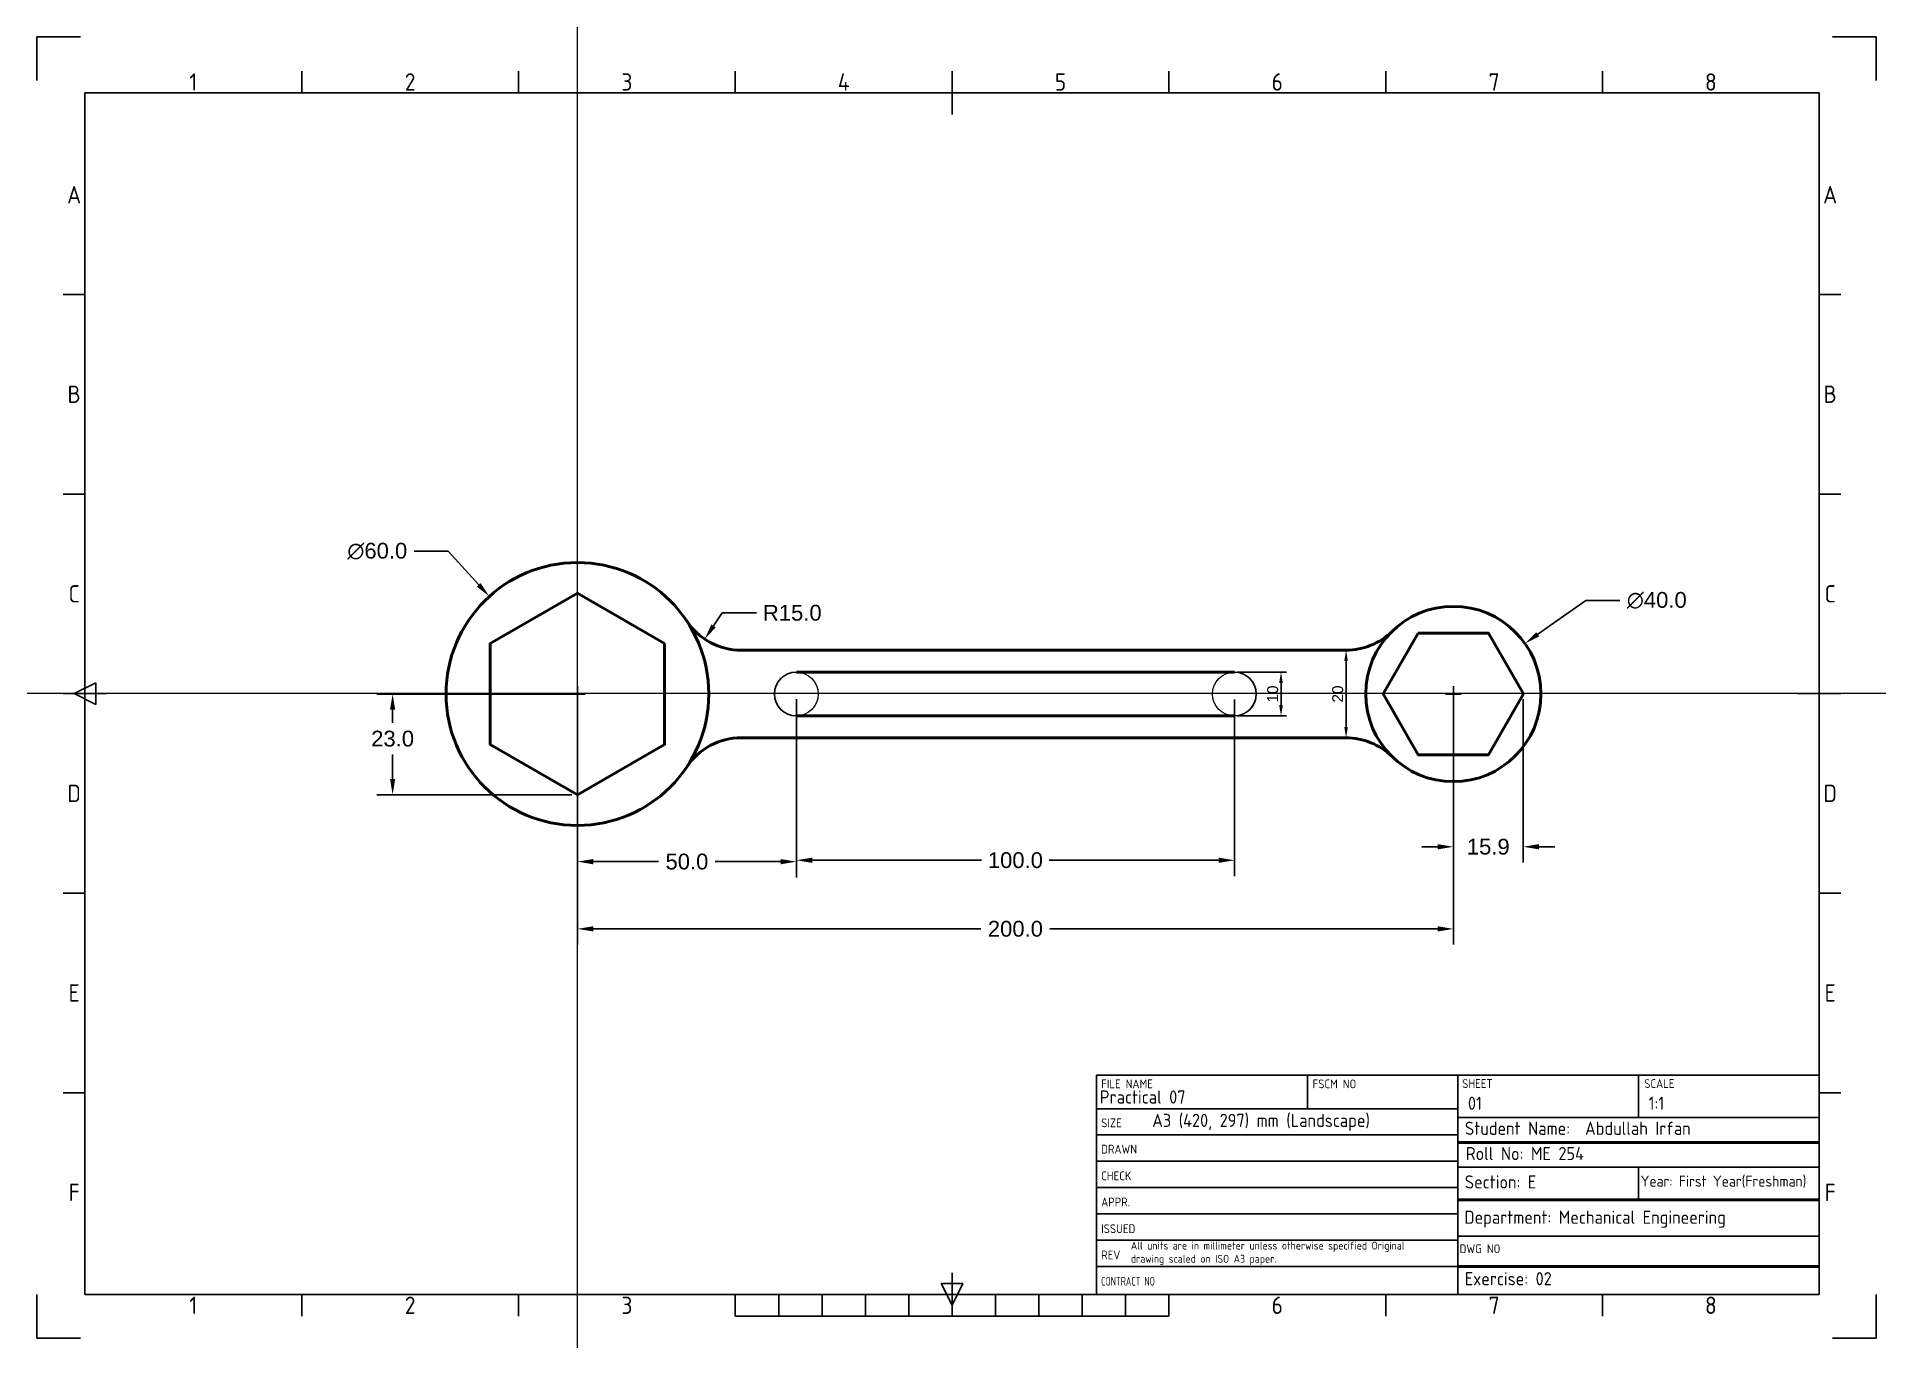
# Paper-space layout 'ISO A3 Title Block' of a CAD drawing. Header units: millimetres. Extents: x 6 to 426, y 11 to 308.
import ezdxf
from ezdxf.enums import TextEntityAlignment as Align

# ---------------------------------------------------------------- set-up
doc = ezdxf.new("R2010")
doc.units = ezdxf.units.MM
doc.header["$PDMODE"] = 2
doc.header["$PDSIZE"] = -3
doc.layers.add('CL', color=10, linetype='Continuous', lineweight=15)
doc.layers.add('VL', color=7, linetype='Continuous', lineweight=50)
doc.layers.add('Title Block', color=7, linetype='Continuous')
doc.styles.add('ACISOTS', font='isocp.shx', dxfattribs={"height": 1})
doc.styles.add('ISO Proportional', font='isocp.shx')
doc.styles.get("Standard").update_dxf_attribs({"font": 'arial.ttf'})
doc.dimstyles.new('ISO-25', dxfattribs={"dimtxt": 2.5, "dimasz": 2.5, "dimexe": 1.25, "dimexo": 0.625, "dimtad": 1, "dimtxsty": 'Standard', "dimcen": 2.5, "dimadec": 0, "dimazin": 0, "dimtfac": 1, "dimtmove": 0, "dimatfit": 3, "dimfxl": 1, "dimarcsym": 0})
doc.dimstyles.get("Standard").update_dxf_attribs({"dimscale": 20, "dimtxt": 0.18, "dimasz": 0.18, "dimexe": 0.18, "dimexo": 0.0625, "dimgap": 0.09, "dimtad": 0, "dimtih": 1, "dimtoh": 1, "dimdec": 1, "dimzin": 0, "dimdsep": 46, "dimtxsty": 'Standard', "dimcen": 0.09, "dimadec": 0, "dimazin": 0, "dimtfac": 1, "dimtdec": 1, "dimtofl": 0, "dimtmove": 0, "dimatfit": 3, "dimfxl": 1, "dimtolj": 1, "dimtzin": 0, "dimarcsym": 0})

# ---------------------------------------------------------------- blocks, each defined once
blk = doc.blocks.new('Title Block')
at = {"layer": 'Title Block'}
for p, q in [((0, 297), (0, 287)), ((10, 297), (0, 297)), ((420, 297), (410, 297)), ((420, 287), (420, 297)), ((60.5, 284.23), (60.5, 289.18)), ((110, 284.23), (110, 289.18)), ((159.5, 284.23), (159.5, 289.18)), ((209, 279.28), (209, 289.18)), ((258.5, 284.23), (258.5, 289.18)), ((308, 284.23), (308, 289.18)), ((357.5, 284.23), (357.5, 289.18)), ((407, 284.23), (11, 284.23)), ((11, 284.23), (11, 10)), ((407, 10), (407, 284.23)), ((11, 238.19), (6.05, 238.19)), ((411.95, 238.19), (407, 238.19)), ((11, 192.66), (6.05, 192.66)), ((411.95, 192.66), (407, 192.66)), ((6.05, 147.12), (15.95, 147.12)), ((8.52, 147.12), (13.47, 149.59)), ((13.47, 144.64), (8.52, 147.12)), ((13.47, 149.59), (13.47, 144.64)), ((402.05, 147.12), (411.95, 147.12)), ((11, 101.58), (6.05, 101.58)), ((411.95, 101.58), (407, 101.58)), ((407, 60), (242, 60)), ((242, 10), (242, 60)), ((290.14, 60), (290.14, 52.38)), ((324.5, 10), (324.5, 60)), ((365.75, 50.35), (365.75, 60)), ((407, 10), (407, 60)), ((11, 56.03), (6.05, 56.03)), ((411.95, 56.03), (407, 56.03)), ((242, 52.38), (324.5, 52.38)), ((242, 46.38), (324.5, 46.38)), ((407, 50.35), (324.5, 50.35)), ((242, 40.38), (324.5, 40.38)), ((324.5, 39.01), (407, 39.01)), ((242, 34.38), (324.5, 34.38)), ((242, 28.38), (324.5, 28.38)), ((242, 22.38), (324.5, 22.38)), ((324.5, 23.29), (407, 23.29)), ((209, 10), (209, 14.95)), ((242, 16.38), (324.5, 16.38)), ((0, 0), (0, 10)), ((11, 10), (407, 10)), ((60.5, 5.05), (60.5, 10)), ((110, 5.05), (110, 10)), ((159.5, 5.05), (159.5, 10)), ((169.4, 5.05), (169.4, 10)), ((179.3, 5.05), (179.3, 10)), ((189.2, 5.05), (189.2, 10)), ((199.1, 5.05), (199.1, 10)), ((206.53, 12.47), (211.47, 12.47)), ((209, 7.52), (206.53, 12.47)), ((211.47, 12.47), (209, 7.52)), ((209, 10), (209, 5.05)), ((218.9, 5.05), (218.9, 10)), ((228.8, 5.05), (228.8, 10)), ((238.7, 5.05), (238.7, 10)), ((407, 10), (242, 10)), ((248.6, 5.05), (248.6, 10)), ((258.5, 5.05), (258.5, 10)), ((308, 5.05), (308, 10)), ((357.5, 5.05), (357.5, 10)), ((420, 0), (420, 10)), ((159.5, 5.05), (258.5, 5.05)), ((0, 0), (10, 0)), ((420, 0), (410, 0))]:
    blk.add_line(p, q, dxfattribs=at)
at = {"layer": 'Title Block', "style": 'ISO Proportional'}
for s, p in [('1', (35.75, 286.7)), ('2', (85.25, 286.7)), ('3', (134.75, 286.7)), ('4', (184.25, 286.7)), ('5', (233.75, 286.7)), ('6', (283.25, 286.7)), ('7', (332.75, 286.7)), ('8', (382.25, 286.7)), ('A', (8.52, 260.96)), ('A', (409.48, 260.96)), ('B', (8.52, 215.43)), ('B', (409.48, 215.43)), ('C', (8.52, 169.88)), ('C', (409.48, 169.88)), ('D', (8.52, 124.34)), ('D', (409.48, 124.34)), ('E', (8.52, 78.8)), ('E', (409.48, 78.8)), ('F', (8.52, 33.27)), ('F', (409.48, 33.27)), ('1', (35.75, 7.52)), ('2', (85.25, 7.52)), ('3', (134.75, 7.52)), ('6', (283.25, 7.52)), ('7', (332.75, 7.52)), ('8', (382.25, 7.52))]:
    blk.add_text(s, height=3.96, dxfattribs=at).set_placement(p, align=Align.MIDDLE)
at = {"layer": 'Title Block', "lineweight": 25, "style": 'ACISOTS'}
for s, p in [('FILE NAME', (243.03, 57.04)), ('FSCM NO', (291.3, 57.04)), ('SHEET', (325.45, 57.11)), ('SCALE', (367.03, 57.11)), ('SIZE', (243.03, 48.14)), ('DRAWN', (243.03, 42.14)), ('CHECK', (243.03, 36.05)), ('APPR.', (243.03, 30.08)), ('ISSUED', (243.03, 23.99)), ('REV', (243.03, 17.99))]:
    blk.add_text(s, height=2, dxfattribs=at).set_placement(p)
at = {"layer": 'Title Block', "lineweight": 25, "style": 'ACISOTS', "width": 0.683519}
blk.add_text('CONTRACT NO', height=2, dxfattribs=at).set_placement((243.03, 11.99))
at = {"layer": 'Title Block', "insert": (324.88, 21.41), "char_height": 2, "width": 8.8, "attachment_point": 1, "style": 'ACISOTS'}
blk.add_mtext('DWG NO', dxfattribs=at)
at = {"layer": 'Title Block', "lineweight": 35, "style": 'ACISOTS'}
for tag, p, height in [('FILE_NAME', (254.41, 53.9), 3), ('FSCM_NO', (293.68, 53.04), 3), ('SHEET', (326.77, 52.11), 3), ('SCALE', (368.02, 52.11), 3), ('SIZE', (254.7, 48.23), 3), ('DESIGN_ACTIVITY', (328.79, 43.14), 3.5), ('CHECK_DATE', (254.41, 41.9), 3), ('CHECK_DATE', (254.7, 36.14), 3), ('CHECKED_BY', (277.96, 36.14), 3), ('SHEETNAME', (326.77, 30.48), 6), ('APPROVAL_DATE', (254.7, 30.17), 3), ('APPROVED_BY', (277.96, 30.17), 3), ('ISSUE_DATE', (254.7, 24.08), 3), ('ISSUED_BY', (277.96, 24.08), 3), ('DRAWING_SUBTITLE', (328.79, 25.44), 3), ('REVISION', (254.7, 18.08), 3), ('SHEETNUMBER-NAME', (326.77, 11.76), 6), ('CONTRACT_NO', (254.7, 12.08), 3.5)]:
    blk.add_attdef(tag, p, '', height=height, dxfattribs=at)
blk = doc.blocks.new('*D49')
at = {"layer": 'Defpoints', "color": 0, "transparency": 16777216}
for p in [(304.72, 167.83), (304.72, 147.83), (304.72, 147.83)]:
    blk.add_point(p, dxfattribs=at)
at = {"layer": 'VL', "color": 0, "lineweight": -2, "transparency": 16777216}
for p, q in [((304.72, 165.33), (304.72, 150.33)), ((305.34, 167.83), (305.97, 167.83)), ((305.34, 147.83), (305.97, 147.83))]:
    blk.add_line(p, q, dxfattribs=at)
at = {"layer": 'VL', "color": 0, "transparency": 16777216}
for points in [[(304.3, 165.33), (305.13, 165.33), (304.72, 167.83)], [(304.3, 150.33), (305.13, 150.33), (304.72, 147.83)]]:
    blk.add_solid(points, dxfattribs=at)
at = {"layer": 'VL', "color": 0, "transparency": 16777216, "insert": (302.81, 157.83), "char_height": 2.5, "attachment_point": 5, "rotation": 90}
blk.add_mtext('20', dxfattribs=at)
blk = doc.blocks.new('*D50')
at = {"layer": 'Defpoints', "color": 0, "transparency": 16777216}
for p in [(279.21, 162.83), (279.21, 152.83), (289.86, 152.83)]:
    blk.add_point(p, dxfattribs=at)
at = {"layer": 'VL', "color": 0, "lineweight": -2, "transparency": 16777216}
for p, q in [((279.84, 162.83), (291.11, 162.83)), ((289.86, 160.33), (289.86, 155.33)), ((279.84, 152.83), (291.11, 152.83))]:
    blk.add_line(p, q, dxfattribs=at)
at = {"layer": 'VL', "color": 0, "transparency": 16777216}
for points in [[(289.44, 160.33), (290.28, 160.33), (289.86, 162.83)], [(289.44, 155.33), (290.28, 155.33), (289.86, 152.83)]]:
    blk.add_solid(points, dxfattribs=at)
at = {"layer": 'VL', "color": 0, "transparency": 16777216, "insert": (287.96, 157.83), "char_height": 2.5, "attachment_point": 5, "rotation": 90}
blk.add_mtext('10', dxfattribs=at)
blk = doc.blocks.new('*D51')
at = {"layer": 'Defpoints', "color": 0, "transparency": 16777216}
for p in [(109.09, 180.08), (149.33, 135.58)]:
    blk.add_point(p, dxfattribs=at)
at = {"layer": 'VL', "color": 0, "lineweight": -2, "transparency": 16777216}
for p, q in [((91.94, 190.42), (99.73, 190.42)), ((99.73, 190.42), (106.67, 182.75)), ((129.21, 156.03), (129.21, 159.63)), ((127.41, 157.83), (131.01, 157.83))]:
    blk.add_line(p, q, dxfattribs=at)
at = {"layer": 'VL', "color": 0, "transparency": 16777216}
blk.add_solid([(107.12, 183.15), (106.23, 182.35), (109.09, 180.08)], dxfattribs=at)
at = {"layer": 'VL', "color": 0, "transparency": 16777216, "insert": (83.51, 190.42), "char_height": 3.6, "attachment_point": 5}
blk.add_mtext('\\A1;∅60.0', dxfattribs=at)
blk = doc.blocks.new('*D52')
at = {"layer": 'Defpoints', "color": 0, "transparency": 16777216}
for p in [(166.63, 182.83), (158.28, 170.37)]:
    blk.add_point(p, dxfattribs=at)
at = {"layer": 'VL', "color": 0, "lineweight": -2, "transparency": 16777216}
for p, q in [((162.28, 176.35), (160.28, 173.36)), ((170.08, 176.35), (162.28, 176.35))]:
    blk.add_line(p, q, dxfattribs=at)
at = {"layer": 'VL', "color": 0, "transparency": 16777216}
blk.add_solid([(159.78, 173.7), (160.78, 173.03), (158.28, 170.37)], dxfattribs=at)
at = {"layer": 'VL', "color": 0, "transparency": 16777216, "insert": (178.27, 176.35), "char_height": 3.6, "attachment_point": 5}
blk.add_mtext('\\A1;R15.0', dxfattribs=at)
blk = doc.blocks.new('*D46')
at = {"layer": 'Defpoints', "color": 0, "transparency": 16777216}
for p in [(129.21, 157.83), (87.01, 134.83), (129.21, 134.83)]:
    blk.add_point(p, dxfattribs=at)
at = {"layer": 'VL', "color": 0, "lineweight": -2, "transparency": 16777216}
for p, q in [((127.96, 157.83), (83.41, 157.83)), ((87.01, 154.23), (87.01, 151.27)), ((87.01, 138.43), (87.01, 143.99)), ((127.96, 134.83), (83.41, 134.83))]:
    blk.add_line(p, q, dxfattribs=at)
at = {"layer": 'VL', "color": 0, "transparency": 16777216}
for points in [[(86.41, 154.23), (87.61, 154.23), (87.01, 157.83)], [(86.41, 138.43), (87.61, 138.43), (87.01, 134.83)]]:
    blk.add_solid(points, dxfattribs=at)
at = {"layer": 'VL', "color": 0, "transparency": 16777216, "insert": (87.01, 147.63), "char_height": 3.6, "attachment_point": 5}
blk.add_mtext('\\A1;23.0', dxfattribs=at)
blk = doc.blocks.new('*D53')
at = {"layer": 'Defpoints', "color": 0, "transparency": 16777216}
for p in [(345.55, 169.37), (312.88, 146.29)]:
    blk.add_point(p, dxfattribs=at)
at = {"layer": 'VL', "color": 0, "lineweight": -2, "transparency": 16777216}
for p, q in [((359.44, 179.19), (348.49, 171.45)), ((367.24, 179.19), (359.44, 179.19)), ((329.21, 156.03), (329.21, 159.63)), ((327.41, 157.83), (331.01, 157.83))]:
    blk.add_line(p, q, dxfattribs=at)
at = {"layer": 'VL', "color": 0, "transparency": 16777216}
blk.add_solid([(348.14, 171.94), (348.83, 170.96), (345.55, 169.37)], dxfattribs=at)
at = {"layer": 'VL', "color": 0, "transparency": 16777216, "insert": (375.66, 179.19), "char_height": 3.6, "attachment_point": 5}
blk.add_mtext('\\A1;∅40.0', dxfattribs=at)
blk = doc.blocks.new('*D54')
at = {"layer": 'Defpoints', "color": 0, "transparency": 16777216}
for p in [(329.21, 157.83), (345.15, 157.93), (345.15, 122.97)]:
    blk.add_point(p, dxfattribs=at)
at = {"layer": 'VL', "color": 0, "lineweight": -2, "transparency": 16777216}
for p, q in [((329.21, 156.58), (329.21, 119.37)), ((345.15, 156.68), (345.15, 119.37)), ((325.61, 122.97), (322.01, 122.97)), ((348.75, 122.97), (352.35, 122.97))]:
    blk.add_line(p, q, dxfattribs=at)
at = {"layer": 'VL', "color": 0, "transparency": 16777216}
for points in [[(325.61, 123.57), (325.61, 122.37), (329.21, 122.97)], [(348.75, 123.57), (348.75, 122.37), (345.15, 122.97)]]:
    blk.add_solid(points, dxfattribs=at)
at = {"layer": 'VL', "color": 0, "transparency": 16777216, "insert": (337.18, 122.97), "char_height": 3.6, "attachment_point": 5}
blk.add_mtext('\\A1;15.9', dxfattribs=at)
blk = doc.blocks.new('*D47')
at = {"layer": 'Defpoints', "color": 0, "transparency": 16777216}
for p in [(129.21, 157.83), (179.21, 157.83), (179.21, 119.57)]:
    blk.add_point(p, dxfattribs=at)
at = {"layer": 'VL', "color": 0, "lineweight": -2, "transparency": 16777216}
for p, q in [((129.21, 156.58), (129.21, 115.97)), ((179.21, 156.58), (179.21, 115.97)), ((132.81, 119.57), (147.74, 119.57)), ((175.61, 119.57), (160.68, 119.57))]:
    blk.add_line(p, q, dxfattribs=at)
at = {"layer": 'VL', "color": 0, "transparency": 16777216}
for points in [[(132.81, 120.17), (132.81, 118.97), (129.21, 119.57)], [(175.61, 120.17), (175.61, 118.97), (179.21, 119.57)]]:
    blk.add_solid(points, dxfattribs=at)
at = {"layer": 'VL', "color": 0, "transparency": 16777216, "insert": (154.21, 119.57), "char_height": 3.6, "attachment_point": 5}
blk.add_mtext('\\A1;50.0', dxfattribs=at)
blk = doc.blocks.new('*D55')
at = {"layer": 'Defpoints', "color": 0, "transparency": 16777216}
for p in [(179.21, 157.93), (279.21, 157.83), (279.21, 119.89)]:
    blk.add_point(p, dxfattribs=at)
at = {"layer": 'VL', "color": 0, "lineweight": -2, "transparency": 16777216}
for p, q in [((179.21, 156.68), (179.21, 116.29)), ((279.21, 156.58), (279.21, 116.29)), ((182.81, 119.89), (221.51, 119.89)), ((275.61, 119.89), (236.91, 119.89))]:
    blk.add_line(p, q, dxfattribs=at)
at = {"layer": 'VL', "color": 0, "transparency": 16777216}
for points in [[(182.81, 120.49), (182.81, 119.29), (179.21, 119.89)], [(275.61, 120.49), (275.61, 119.29), (279.21, 119.89)]]:
    blk.add_solid(points, dxfattribs=at)
at = {"layer": 'VL', "color": 0, "transparency": 16777216, "insert": (229.21, 119.89), "char_height": 3.6, "attachment_point": 5}
blk.add_mtext('\\A1;100.0', dxfattribs=at)
blk = doc.blocks.new('*D48')
at = {"layer": 'Defpoints', "color": 0, "transparency": 16777216}
for p in [(129.21, 157.83), (329.21, 157.83), (329.21, 104.23)]:
    blk.add_point(p, dxfattribs=at)
at = {"layer": 'VL', "color": 0, "lineweight": -2, "transparency": 16777216}
for p, q in [((129.21, 156.58), (129.21, 100.63)), ((329.21, 156.58), (329.21, 100.63)), ((132.81, 104.23), (221.31, 104.23)), ((325.61, 104.23), (237.11, 104.23))]:
    blk.add_line(p, q, dxfattribs=at)
at = {"layer": 'VL', "color": 0, "transparency": 16777216}
for points in [[(132.81, 104.83), (132.81, 103.63), (129.21, 104.23)], [(325.61, 104.83), (325.61, 103.63), (329.21, 104.23)]]:
    blk.add_solid(points, dxfattribs=at)
at = {"layer": 'VL', "color": 0, "transparency": 16777216, "insert": (229.21, 104.23), "char_height": 3.6, "attachment_point": 5}
blk.add_mtext('\\A1;200.0', dxfattribs=at)

psp = doc.layouts.new('ISO A3 Title Block')

# ---------------------------------------------------------------- linework, layer by layer
for centre, start, end in [((179.211, 157.833), 90, 270), ((279.211, 157.833), 270, 90)]:
    psp.add_arc(centre, 5, start, end)
at = {"layer": 'CL'}
for p, direction in [((129.211, 157.833), (0, 1)), ((129.211, 157.93), (-1, 0))]:
    psp.add_xline(p, direction, dxfattribs=at)
for centre in [(179.211, 157.833), (279.211, 157.833)]:
    psp.add_circle(centre, 5, dxfattribs=at)
at = {"layer": 'Title Block'}
for q in [(371.492, 42.378), (371.515, 49.828)]:
    psp.add_line((371.515, 49.828), q, dxfattribs=at)
at = {"layer": 'VL'}
for p, q in [((166.627, 167.833), (304.716, 167.833)), ((229.211, 162.833), (179.211, 162.833)), ((229.211, 162.833), (279.211, 162.833)), ((229.211, 152.833), (179.211, 152.833)), ((229.211, 152.833), (279.211, 152.833)), ((166.627, 147.833), (304.716, 147.833)), ((330.242, 55.494), (412.742, 55.494)), ((330.242, 42.378), (412.742, 42.378)), ((330.242, 27.148), (412.742, 27.148))]:
    psp.add_line(p, q, dxfattribs=at)
for points in [[(149.129, 169.333), (129.211, 180.833), (109.292, 169.333), (109.292, 146.333), (129.211, 134.833), (149.129, 146.333)], [(321.211, 171.689), (313.211, 157.833), (321.211, 143.976), (337.211, 143.976), (345.211, 157.833), (337.211, 171.689)]]:
    psp.add_lwpolyline(points, close=True, dxfattribs=at)
for centre, radius in [((129.211, 157.833), 30), ((329.211, 157.833), 20)]:
    psp.add_circle(centre, radius, dxfattribs=at)
for centre, start, end in [((166.627, 182.833), 213.74899, 270), ((304.716, 182.833), 270, 314.41531), ((166.627, 132.833), 90, 146.25101), ((304.716, 132.833), 45.58469, 90)]:
    psp.add_arc(centre, 15, start, end, dxfattribs=at)

# ---------------------------------------------------------------- block references
ref = psp.add_blockref('Title Block', (5.765, 10.815))
ref.add_attrib('SCALE', '1:1', (373.789, 62.928), dxfattribs={"layer": 'Title Block', "lineweight": 35, "height": 3, "style": 'ACISOTS'})
ref.add_attrib('SHEET', '01', (332.539, 62.928), dxfattribs={"layer": 'Title Block', "lineweight": 35, "height": 3, "style": 'ACISOTS'})
ref.add_attrib('FILE_NAME', 'Practical 07', (248.505, 64.357), dxfattribs={"layer": 'Title Block', "lineweight": 35, "height": 3, "style": 'ACISOTS'})
ref.add_attrib('SIZE', 'A3 (420, 297) mm (Landscape)', (260.468, 59.022), dxfattribs={"layer": 'Title Block', "lineweight": 35, "height": 3, "style": 'ACISOTS'})

# ---------------------------------------------------------------- texts
at = {"layer": 'VL', "attachment_point": 1, "style": 'ACISOTS'}
for s, width, insert, char_height in [('Student Name:  Abdullah Irfan', 59.79841, (331.855, 60.22), 3), ('Roll No: ME 254', 59.79841, (332.074, 54.452), 3), ('Section: E', 59.79841, (331.823, 47.978), 3), ('Year: First Year(Freshman)', 59.79841, (371.968, 47.907), 2.5), ('Department: Mechanical Engineering', 68.46879, (331.73, 39.915), 3), ('All units are in millimeter unless otherwise specified Original drawing scaled on\\~ISO\\~A3\\~paper.', 69.21956, (255.578, 32.843), 1.8), ('Exercise: 02', 59.79841, (331.823, 25.893), 3)]:
    psp.add_mtext_dynamic_manual_height_columns(s, width=width, gutter_width=12.5, heights=[0], dxfattribs=dict(at, insert=insert, char_height=char_height))

# ---------------------------------------------------------------- dimensions: what is measured, and where the dimension line sits
at = {"layer": 'VL'}
for p1, p2, picture, middle in [((149.334, 135.583), (109.087, 180.082), '*D51', (83.51, 190.423)), ((312.876, 146.293), (345.545, 169.373), '*D53', (375.664, 179.189))]:
    dim = psp.add_diameter_dim_2p(p1=p1, p2=p2, dimstyle='Standard', dxfattribs=at)
    dim.commit()
    dim.dimension.update_dxf_attribs({"geometry": picture, "text_midpoint": middle, "dimtype": 163})
dim = psp.add_radius_dim(center=(166.627, 182.833), mpoint=(158.275, 170.373), dimstyle='Standard', dxfattribs=at)
dim.commit()
dim.dimension.update_dxf_attribs({"geometry": '*D52', "text_midpoint": (178.272, 176.354), "dimtype": 164})
for base, p1, p2, picture, middle in [((304.716, 147.833), (304.716, 167.833), (304.716, 147.833), '*D49', (302.814, 157.833)), ((289.86, 152.833), (279.211, 162.833), (279.211, 152.833), '*D50', (287.959, 157.833))]:
    dim = psp.add_linear_dim(base=base, p1=p1, p2=p2, angle=90, dimstyle='ISO-25', dxfattribs=at)
    dim.commit()
    dim.dimension.update_dxf_attribs({"geometry": picture, "text_midpoint": middle})
dim = psp.add_linear_dim(base=(87.01, 134.833), p1=(129.211, 157.833), p2=(129.211, 134.833), angle=90, dimstyle='Standard', dxfattribs=at)
dim.commit()
dim.dimension.update_dxf_attribs({"geometry": '*D46', "text_midpoint": (87.01, 147.634), "dimtype": 160})
for base, p1, p2, picture, middle in [((179.211, 119.569), (129.211, 157.833), (179.211, 157.833), '*D47', (154.211, 119.569)), ((329.211, 104.232), (129.211, 157.833), (329.211, 157.833), '*D48', (229.211, 104.232)), ((279.211, 119.893), (179.211, 157.93), (279.211, 157.833), '*D55', (229.211, 119.893)), ((345.155, 122.966), (329.211, 157.833), (345.155, 157.93), '*D54', (337.183, 122.966))]:
    dim = psp.add_linear_dim(base=base, p1=p1, p2=p2, dimstyle='Standard', dxfattribs=at)
    dim.commit()
    dim.dimension.update_dxf_attribs({"geometry": picture, "text_midpoint": middle})

doc.saveas('drawing.dxf')
